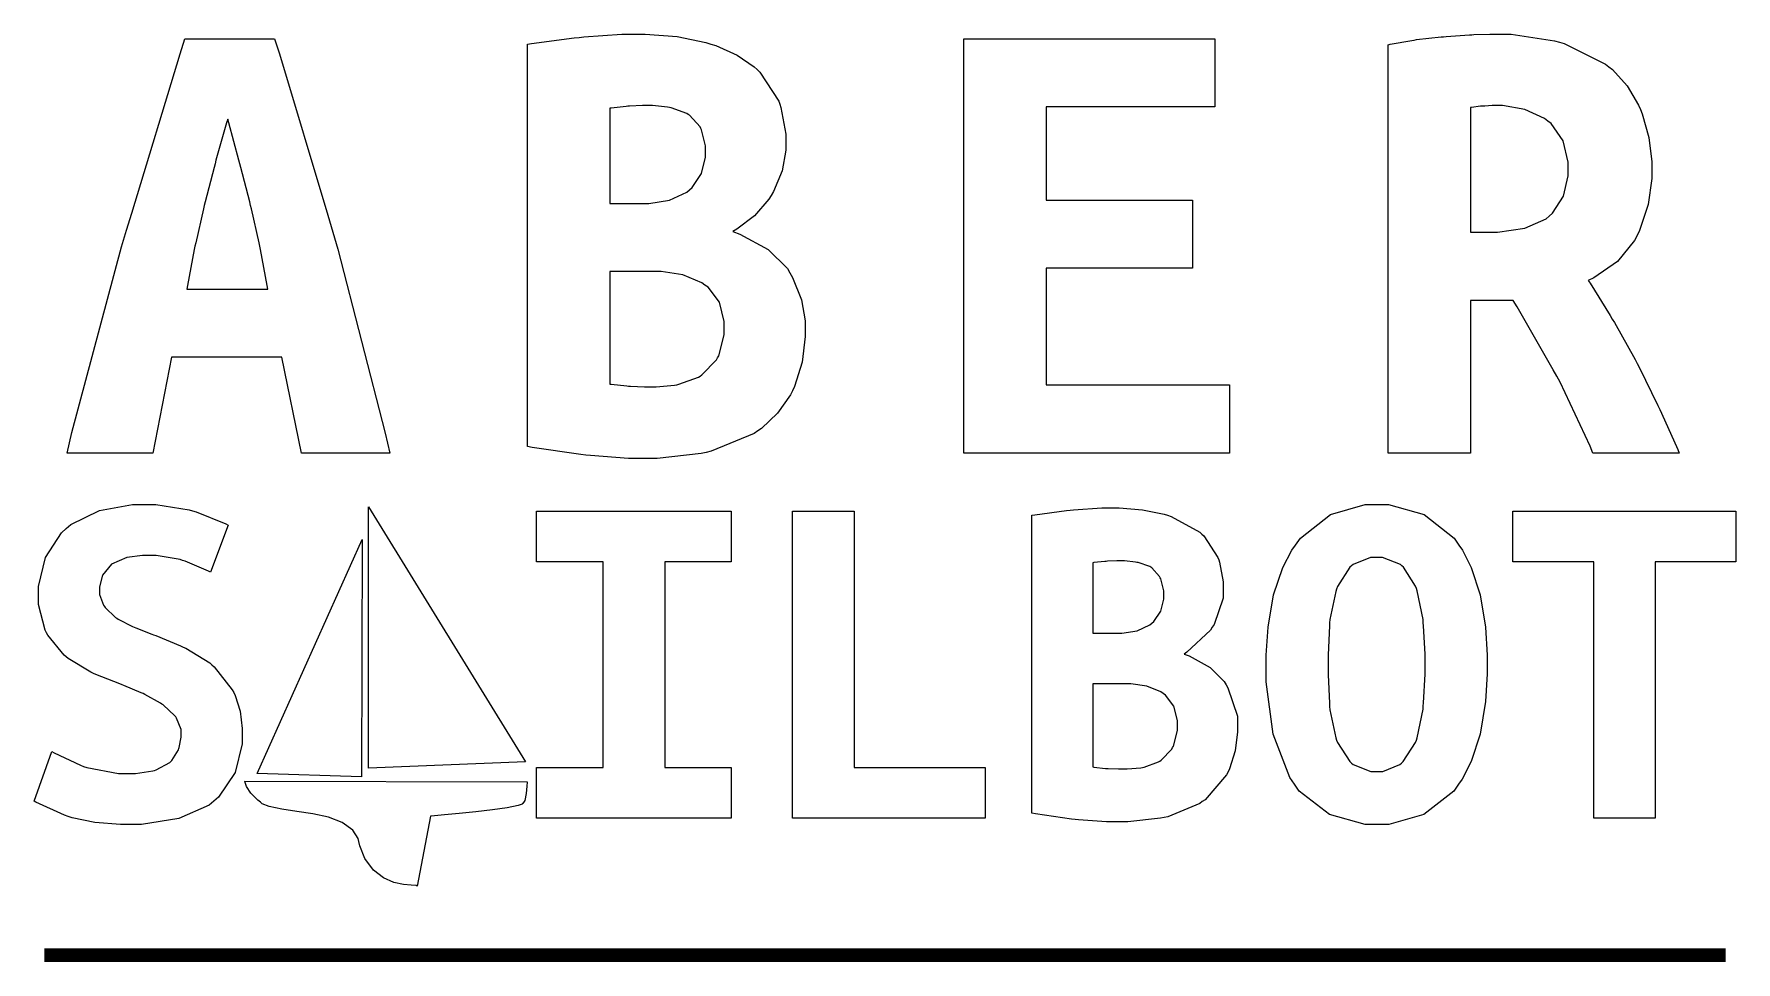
# Model space of a CAD drawing. Extents: x 0.39 to 3.2, y 0.4 to 1.93.
import ezdxf

# ---------------------------------------------------------------- set-up
doc = ezdxf.new("R2010")
doc.units = 0
doc.layers.get('0').update_dxf_attribs({"linetype": 'CONTINUOUS'})

msp = doc.modelspace()

# ---------------------------------------------------------------- linework, layer by layer
at = {"color": 7}
for points in [[(0.833985, 1.23562), (0.802029, 1.39328), (0.620117, 1.39328), (0.589247, 1.23562), (0.448133, 1.23562), (0.456218, 1.26926), (0.537978, 1.57519), (0.546278, 1.60275), (0.554525, 1.63053), (0.63444, 1.89324), (0.642144, 1.91803), (0.789876, 1.91803), (0.79796, 1.89307), (0.877875, 1.62756), (0.885796, 1.59944), (0.893881, 1.57156), (0.971951, 1.26834), (0.979492, 1.23562), (0.833985, 1.23562)], [(1.66396, 1.44179), (1.66396, 1.42763), (1.65869, 1.38504), (1.64649, 1.34516), (1.64301, 1.33816), (1.63949, 1.33138), (1.61817, 1.30127), (1.59169, 1.27626), (1.58567, 1.27203), (1.57975, 1.26801), (1.50906, 1.23855), (1.50082, 1.23671), (1.49274, 1.23508), (1.42019, 1.22683), (1.39606, 1.22683), (1.37261, 1.22683), (1.31044, 1.23139), (1.30235, 1.23231), (1.29427, 1.23307), (1.2143, 1.24501), (1.20643, 1.24664), (1.20643, 1.90924), (1.21284, 1.91037), (1.28358, 1.91954), (1.29134, 1.92025), (1.29905, 1.92117), (1.36187, 1.92572), (1.38281, 1.92572), (1.40028, 1.92572), (1.45281, 1.92165), (1.50043, 1.912), (1.50851, 1.90924), (1.5166, 1.90668), (1.55176, 1.89106), (1.57997, 1.87175), (1.58458, 1.86729), (1.58914, 1.86313), (1.62039, 1.81538), (1.62207, 1.81), (1.62369, 1.80469), (1.632, 1.76074), (1.632, 1.74604), (1.632, 1.73465), (1.62592, 1.70031), (1.61176, 1.66635), (1.60775, 1.66004), (1.60385, 1.65381), (1.5804, 1.62646), (1.55149, 1.60422), (1.54486, 1.60053), (1.55643, 1.59631), (1.60303, 1.57075), (1.63456, 1.53933), (1.63861, 1.53217), (1.64279, 1.52501), (1.65761, 1.48812), (1.66396, 1.4534), (1.66396, 1.44179)], [(1.92507, 1.23562), (1.92507, 1.91803), (2.33849, 1.91803), (2.33849, 1.80556), (2.06065, 1.80556), (2.06065, 1.65235), (2.30208, 1.65235), (2.30208, 1.53988), (2.06065, 1.53988), (2.06065, 1.34809), (2.36274, 1.34809), (2.36274, 1.23562), (1.92507, 1.23562)], [(2.80024, 1.92572), (2.82667, 1.92572), (2.89817, 1.91471), (2.90608, 1.91249), (2.91396, 1.91032), (2.98193, 1.87636), (2.98762, 1.87175), (2.99333, 1.86719), (3.01768, 1.84033), (3.03651, 1.80832), (3.03944, 1.80117), (3.04254, 1.79422), (3.0535, 1.75543), (3.05821, 1.71533), (3.05821, 1.70193), (3.05821, 1.68778), (3.05214, 1.64518), (3.03797, 1.602), (3.03396, 1.59392), (3.02989, 1.58583), (3.00168, 1.55122), (2.96278, 1.52431), (2.95344, 1.52007), (2.95654, 1.51531), (2.98964, 1.46203), (2.99317, 1.45611), (2.99664, 1.45042), (3.03065, 1.38981), (3.03396, 1.38336), (3.03728, 1.37712), (3.06847, 1.31375), (3.07146, 1.30729), (3.07454, 1.30105), (3.10118, 1.24132), (3.1034, 1.23562), (2.96121, 1.23562), (2.95697, 1.24669), (2.90733, 1.35232), (2.90164, 1.36241), (2.89611, 1.37272), (2.83643, 1.47651), (2.83003, 1.48699), (2.75944, 1.48699), (2.75944, 1.23562), (2.62386, 1.23562), (2.62386, 1.9081), (2.62717, 1.90886), (2.66297, 1.91525), (2.66683, 1.91581), (2.67085, 1.91656), (2.71126, 1.92117), (2.71533, 1.92133), (2.71935, 1.92171), (2.75797, 1.92449), (2.76167, 1.92464), (2.76531, 1.92486), (2.7915, 1.92572), (2.80024, 1.92572)], [(1.39497, 1.64681), (1.40631, 1.64681), (1.44043, 1.65235), (1.46881, 1.66525), (1.47325, 1.66889), (1.47765, 1.67275), (1.49306, 1.69618), (1.49968, 1.72287), (1.49968, 1.73172), (1.49968, 1.74137), (1.49322, 1.7679), (1.49197, 1.77029), (1.49067, 1.77289), (1.47319, 1.79221), (1.47103, 1.79346), (1.46881, 1.79492), (1.44308, 1.80414), (1.44015, 1.80447), (1.43718, 1.80507), (1.41211, 1.80778), (1.40381, 1.80778), (1.39578, 1.80778), (1.37451, 1.80692), (1.3718, 1.80669), (1.36903, 1.80653), (1.34424, 1.80376), (1.34207, 1.80339), (1.34207, 1.64681), (1.39497, 1.64681)], [(2.92042, 1.70307), (2.92042, 1.71479), (2.91211, 1.74994), (2.89279, 1.77821), (2.88732, 1.78244), (2.88178, 1.78668), (2.84901, 1.80149), (2.81239, 1.80778), (2.80024, 1.80778), (2.79551, 1.80778), (2.78331, 1.80692), (2.78147, 1.80669), (2.77593, 1.80669), (2.76129, 1.80485), (2.75944, 1.80447), (2.75944, 1.59944), (2.78922, 1.59944), (2.80414, 1.59944), (2.84901, 1.60607), (2.88439, 1.62147), (2.88954, 1.62588), (2.89464, 1.63049), (2.91265, 1.65896), (2.92042, 1.69206), (2.92042, 1.70307)], [(0.712728, 1.78575), (0.710883, 1.77935), (0.693414, 1.71778), (0.691786, 1.71186), (0.690321, 1.70617), (0.675618, 1.64919), (0.674154, 1.6435), (0.672851, 1.63803), (0.659939, 1.58197), (0.658692, 1.57628), (0.657553, 1.57058), (0.646539, 1.51178), (0.645454, 1.50569), (0.778862, 1.50569), (0.777724, 1.51178), (0.76671, 1.57058), (0.765625, 1.57628), (0.764486, 1.58197), (0.751682, 1.63803), (0.750217, 1.6435), (0.748915, 1.64919), (0.734213, 1.70617), (0.732585, 1.71186), (0.731065, 1.71778), (0.714518, 1.77935), (0.712728, 1.78575)], [(1.34207, 1.5344), (1.34207, 1.34918), (1.34446, 1.34885), (1.37017, 1.34608), (1.37294, 1.34587), (1.37587, 1.3457), (1.39931, 1.34478), (1.40713, 1.34478), (1.4184, 1.34478), (1.44863, 1.34755), (1.45231, 1.34809), (1.45594, 1.34885), (1.48812, 1.36079), (1.49089, 1.36241), (1.49382, 1.36426), (1.51768, 1.38911), (1.51953, 1.39219), (1.52138, 1.39551), (1.53054, 1.43024), (1.53054, 1.44179), (1.53054, 1.45242), (1.52251, 1.48426), (1.5039, 1.50885), (1.49858, 1.51232), (1.49343, 1.516), (1.46218, 1.52892), (1.42665, 1.5344), (1.41482, 1.5344), (1.34207, 1.5344)], [(0.550401, 0.707954), (0.560764, 0.707954), (0.589247, 0.712022), (0.592014, 0.712836), (0.594835, 0.713813), (0.617296, 0.726074), (0.618924, 0.727539), (0.620551, 0.729167), (0.631456, 0.746853), (0.631999, 0.748753), (0.63265, 0.750814), (0.636068, 0.767632), (0.636068, 0.773221), (0.636068, 0.780165), (0.628581, 0.79899), (0.627115, 0.800999), (0.625597, 0.80306), (0.606554, 0.820747), (0.604275, 0.822211), (0.601942, 0.823839), (0.576064, 0.838162), (0.573242, 0.839356), (0.570367, 0.840713), (0.541775, 0.852919), (0.538954, 0.854004), (0.535101, 0.855414), (0.495714, 0.871039), (0.491644, 0.872775), (0.487522, 0.874567), (0.450087, 0.897026), (0.446724, 0.89974), (0.443468, 0.902453), (0.416288, 0.935818), (0.414117, 0.939725), (0.411893, 0.943847), (0.401042, 0.986057), (0.401042, 1.00011), (0.401042, 1.01595), (0.412435, 1.06337), (0.439074, 1.10444), (0.446724, 1.11111), (0.454482, 1.11778), (0.50179, 1.14111), (0.55599, 1.1511), (0.574056, 1.1511), (0.594239, 1.1511), (0.649089, 1.14225), (0.654839, 1.14046), (0.660644, 1.13873), (0.709636, 1.11898), (0.713596, 1.11681), (0.684244, 1.03928), (0.680826, 1.04118), (0.642686, 1.05751), (0.63851, 1.05887), (0.634386, 1.06022), (0.594618, 1.067), (0.581381, 1.067), (0.572592, 1.067), (0.546386, 1.06342), (0.521376, 1.05252), (0.506401, 1.03445), (0.501411, 1.01541), (0.501411, 1.00906), (0.501411, 1.00255), (0.508192, 0.984864), (0.509603, 0.982964), (0.51096, 0.981228), (0.52794, 0.964899), (0.530003, 0.963379), (0.532172, 0.962022), (0.555935, 0.949815), (0.558539, 0.948676), (0.561253, 0.947592), (0.587782, 0.937446), (0.590386, 0.936469), (0.594293, 0.935004), (0.635092, 0.917969), (0.639324, 0.916069), (0.643664, 0.914333), (0.683106, 0.889811), (0.686686, 0.886664), (0.690321, 0.883681), (0.720269, 0.845649), (0.722601, 0.840983), (0.724881, 0.836535), (0.732964, 0.810385), (0.736436, 0.781901), (0.736436, 0.772407), (0.736436, 0.756674), (0.724772, 0.709418), (0.697646, 0.668837), (0.689942, 0.662272), (0.682292, 0.655871), (0.632161, 0.633518), (0.570801, 0.623915), (0.550401, 0.623915), (0.536242, 0.623915), (0.493869, 0.627171), (0.456272, 0.634765), (0.450032, 0.636936), (0.443739, 0.639268), (0.39681, 0.660374), (0.393718, 0.662272), (0.423068, 0.743869), (0.426704, 0.741699), (0.470269, 0.7213), (0.475315, 0.719401), (0.480469, 0.717503), (0.532878, 0.707954), (0.550401, 0.707954)], [(2.42329, 0.887478), (2.42329, 0.902832), (2.42626, 0.948785), (2.43528, 1.00195), (2.45036, 1.04709), (2.46517, 1.07563), (2.4714, 1.08415), (2.47944, 1.09532), (2.52892, 1.13439), (2.58615, 1.1511), (2.60525, 1.1511), (2.62483, 1.1511), (2.6836, 1.13439), (2.73296, 1.09532), (2.74072, 1.08415), (2.74675, 1.07557), (2.76107, 1.04709), (2.77561, 1.00195), (2.78435, 0.948785), (2.78728, 0.902832), (2.78728, 0.887478), (2.78728, 0.872179), (2.78429, 0.826226), (2.77539, 0.77284), (2.76058, 0.727431), (2.74604, 0.698676), (2.7399, 0.689996), (2.73199, 0.678982), (2.68278, 0.640463), (2.62522, 0.623915), (2.60607, 0.623915), (2.58643, 0.623915), (2.5275, 0.640463), (2.47765, 0.678982), (2.46978, 0.689996), (2.46203, 0.701172), (2.4349, 0.77284), (2.42329, 0.858832), (2.42329, 0.887478)], [(1.22119, 0.634494), (1.22119, 0.717719), (1.33138, 0.717719), (1.33138, 1.05642), (1.22119, 1.05642), (1.22119, 1.13965), (1.54194, 1.13965), (1.54194, 1.05642), (1.43257, 1.05642), (1.43257, 0.717719), (1.54194, 0.717719), (1.54194, 0.634494), (1.22119, 0.634494)], [(1.96056, 0.634494), (1.64313, 0.634494), (1.64313, 1.13965), (1.74431, 1.13965), (1.74431, 0.717719), (1.96056, 0.717719), (1.96056, 0.634494)], [(2.37592, 0.78711), (2.37592, 0.776639), (2.37201, 0.745117), (2.36301, 0.715603), (2.36046, 0.710394), (2.35786, 0.705404), (2.32243, 0.664606), (2.31799, 0.661458), (2.31364, 0.658475), (2.26129, 0.636664), (2.25515, 0.635308), (2.24914, 0.634115), (2.19547, 0.627983), (2.17763, 0.627983), (2.16026, 0.627983), (2.11426, 0.631401), (2.10829, 0.632053), (2.10226, 0.632596), (2.04308, 0.641493), (2.03728, 0.642686), (2.03728, 1.13314), (2.04199, 1.13395), (2.09435, 1.14073), (2.1001, 1.14128), (2.10579, 1.14198), (2.15235, 1.14534), (2.16786, 1.14534), (2.18078, 1.14534), (2.21967, 1.14231), (2.25489, 1.1352), (2.2609, 1.13314), (2.26687, 1.13124), (2.31375, 1.10541), (2.31717, 1.10211), (2.32053, 1.09901), (2.34369, 1.06364), (2.34494, 1.05968), (2.34614, 1.05577), (2.35226, 1.02322), (2.35226, 1.01237), (2.35226, 0.996474), (2.33729, 0.953342), (2.33431, 0.948676), (2.33143, 0.944065), (2.29269, 0.907389), (2.28782, 0.904622), (2.29639, 0.901531), (2.33083, 0.882596), (2.35417, 0.859321), (2.35715, 0.854004), (2.36025, 0.848742), (2.37592, 0.802518), (2.37592, 0.78711)], [(3.19694, 1.13965), (3.19694, 1.05642), (3.06392, 1.05642), (3.06392, 0.634494), (2.96272, 0.634494), (2.96272, 1.05642), (2.82969, 1.05642), (2.82969, 1.13965), (3.19694, 1.13965)], [(2.17681, 0.938911), (2.18522, 0.938911), (2.2105, 0.943033), (2.2315, 0.952528), (2.23475, 0.95524), (2.23801, 0.958117), (2.2494, 0.975424), (2.25435, 0.995171), (2.25435, 1.00174), (2.25435, 1.0089), (2.24957, 1.02854), (2.24864, 1.03027), (2.24767, 1.03223), (2.23475, 1.0465), (2.23313, 1.04742), (2.2315, 1.04856), (2.21246, 1.05534), (2.21029, 1.05561), (2.20811, 1.05604), (2.18956, 1.05805), (2.18338, 1.05805), (2.1774, 1.05805), (2.16168, 1.0574), (2.15967, 1.05724), (2.15761, 1.05713), (2.13926, 1.05507), (2.13764, 1.0548), (2.13764, 0.938911), (2.17681, 0.938911)], [(2.52528, 0.887478), (2.52528, 0.870171), (2.52729, 0.823622), (2.52772, 0.818143), (2.52826, 0.812879), (2.53782, 0.766601), (2.53917, 0.762642), (2.54064, 0.758735), (2.56104, 0.727431), (2.56364, 0.725097), (2.56619, 0.722819), (2.59549, 0.711208), (2.60525, 0.711208), (2.61546, 0.711208), (2.64344, 0.722819), (2.64606, 0.725097), (2.64876, 0.727431), (2.66917, 0.758735), (2.67057, 0.762642), (2.67204, 0.766764), (2.68153, 0.813693), (2.68197, 0.818956), (2.68251, 0.824274), (2.68522, 0.87169), (2.68522, 0.887478), (2.68522, 0.904622), (2.68251, 0.950792), (2.68197, 0.956054), (2.68153, 0.961535), (2.67204, 1.00846), (2.67057, 1.01237), (2.66917, 1.01633), (2.64942, 1.04758), (2.64686, 1.04986), (2.64426, 1.05219), (2.61496, 1.06375), (2.60525, 1.06375), (2.59483, 1.06375), (2.56619, 1.05219), (2.56364, 1.04986), (2.56104, 1.04758), (2.54064, 1.01563), (2.53917, 1.01156), (2.53782, 1.00765), (2.52826, 0.961372), (2.52772, 0.956054), (2.52729, 0.950792), (2.52528, 0.903321), (2.52528, 0.887478)], [(2.13764, 0.855686), (2.13764, 0.718533), (2.13938, 0.718261), (2.15842, 0.716254), (2.16049, 0.716092), (2.16265, 0.715983), (2.18001, 0.715278), (2.18582, 0.715278), (2.19417, 0.715278), (2.21653, 0.717339), (2.21924, 0.717719), (2.22194, 0.718317), (2.24576, 0.72716), (2.24783, 0.728353), (2.25, 0.72971), (2.26768, 0.748101), (2.26904, 0.750379), (2.2704, 0.752875), (2.27718, 0.778592), (2.27718, 0.78711), (2.27718, 0.794976), (2.27126, 0.818522), (2.25743, 0.836806), (2.25353, 0.839356), (2.24968, 0.842068), (2.22657, 0.851617), (2.20025, 0.855686), (2.19151, 0.855686), (2.13764, 0.855686)]]:
    msp.add_lwpolyline(points, close=True, dxfattribs=at)
at = {"color": 140}
for points in [[(0.944879, 1.14686), (1.20307, 0.726779), (0.944879, 0.716797), (0.944879, 1.14686)], [(0.933919, 1.09321), (0.933051, 0.702257), (0.761176, 0.707682), (0.933919, 1.09321)], [(0.741157, 0.694988), (1.20578, 0.694065), (1.20589, 0.69336), (1.20557, 0.687121), (1.20432, 0.674696), (1.20199, 0.663086), (1.199, 0.658475), (1.19851, 0.658583), (1.19792, 0.657226), (1.19092, 0.655111), (1.17323, 0.651531), (1.14887, 0.648004), (1.1212, 0.644749), (1.09375, 0.641928), (1.06988, 0.639703), (1.05306, 0.638237), (1.04671, 0.637696), (1.04671, 0.637696), (1.02485, 0.522244), (1.02485, 0.522244), (1.02306, 0.523383), (1.01487, 0.523762), (1.00201, 0.524957), (0.986219, 0.528483), (0.969239, 0.535807), (0.9528, 0.548449), (0.938639, 0.567979), (0.930122, 0.588704), (0.928494, 0.595865), (0.927354, 0.600803), (0.918782, 0.614367), (0.901421, 0.627171), (0.878689, 0.635688), (0.852919, 0.641276), (0.826551, 0.645182), (0.801758, 0.648817), (0.781033, 0.653429), (0.76964, 0.657986), (0.766656, 0.660428), (0.762424, 0.6639), (0.750868, 0.675564), (0.743435, 0.686361), (0.741211, 0.692871), (0.741157, 0.694988), (0.741157, 0.694988)]]:
    msp.add_lwpolyline(points, close=True, dxfattribs=at)
at = {"color": 140, "const_width": 0.022222}
msp.add_lwpolyline([(0.410807, 0.408529), (3.17996, 0.408529)], dxfattribs=at)

doc.saveas('drawing.dxf')
